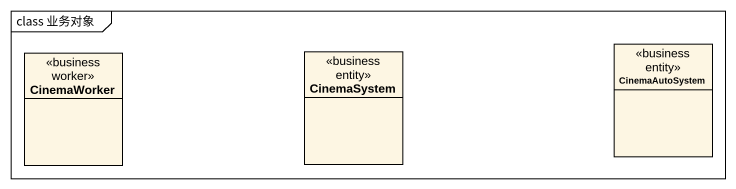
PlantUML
@startuml
mainframe class 业务对象
hide circle
hide empty members
class CinemaWorker <<business worker>>
class CinemaSystem <<business entity>>
class CinemaAutoSystem <<business entity>>
@enduml
